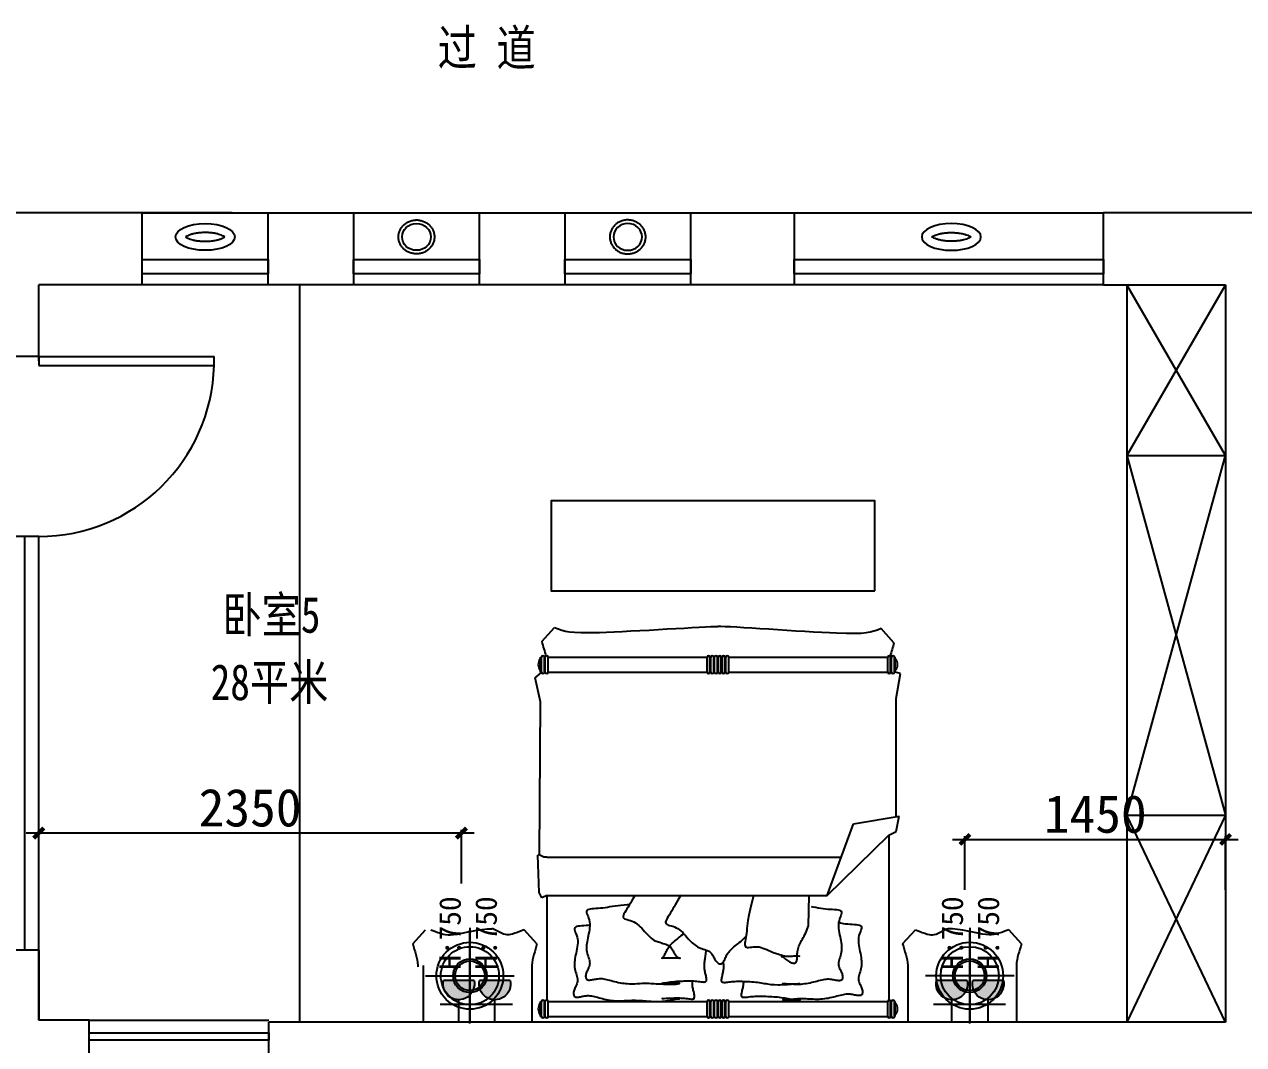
# Model space of a CAD drawing. Header units: millimetres. Extents: x 561810 to 956823, y -438984 to -391712.
# Drawn here: x 878064 to 884844, y -409128 to -403455 of the extents above; entities that cross this region are included whole.
import ezdxf

# ---------------------------------------------------------------- set-up
doc = ezdxf.new("R2010")
doc.units = ezdxf.units.MM
doc.header["$LTSCALE"] = 10
doc.header["$MEASUREMENT"] = 0
doc.linetypes.add('DASHED2', pattern=[9.525, 6.35, -3.175])
doc.linetypes.add('HIDDEN2', pattern=[4.7625, 3.175, -1.5875])
doc.layers.get('0').update_dxf_attribs({"linetype": 'CONTINUOUS'})
doc.layers.get('DEFPOINTS').update_dxf_attribs({"color": 1, "linetype": 'CONTINUOUS'})
for name, color, linetype in [('6-P插座', 4, 'CONTINUOUS'), ('6-P插座图例', 4, 'CONTINUOUS'), ('WALL', 7, 'CONTINUOUS'), ('WINDOW', 4, 'CONTINUOUS'), ('吊顶字', 250, 'CONTINUOUS'), ('填充', 8, 'CONTINUOUS'), ('墙', 7, 'CONTINUOUS')]:
    doc.layers.add(name, color=color, linetype=linetype)
doc.styles.add('12', font='', dxfattribs={"width": 0.8})
doc.styles.add('宋体', font='')
doc.styles.add('施洛华标注样式', font='')
doc.styles.get('12').set_extended_font_data('SimSun')
doc.styles.get('宋体').set_extended_font_data('SimSun')
doc.styles.get('施洛华标注样式').set_extended_font_data('SimSun')
doc.dimstyles.new('外标尺寸', dxfattribs={"dimscale": 70, "dimtxt": 3, "dimasz": 0.8, "dimexe": 0.25, "dimexo": 1, "dimgap": 0.5, "dimtad": 1, "dimdec": 0, "dimtxsty": '施洛华标注样式', "dimblk": 'ARCHTICK', "dimcen": 1.5, "dimdle": 1, "dimclrd": 250, "dimclre": 250, "dimclrt": 62, "dimadec": 0, "dimazin": 0, "dimtfac": 1, "dimtdec": 0, "dimtix": 1, "dimtmove": 1, "dimatfit": 3, "dimldrblk": 'ARCHTICK', "dimfxl": 0, "dimarcsym": 0})

# ---------------------------------------------------------------- blocks, each defined once
blk = doc.blocks.new('4')
at = {"layer": '6-P插座图例'}
h = blk.add_hatch(color=4, dxfattribs=at)
edge = h.paths.add_edge_path()
edge.add_ellipse((223569, -308613.5), major_axis=(0, 79.4), ratio=1, start_angle=-12.74473, end_angle=192.74464)
edge.add_line((223586.5, -308691), (223586.5, -308536.1))
at = {"layer": '6-P插座图例', "color": 4}
for p, q in [((223466.2, -308524.5), (223466.2, -308706.9)), ((223586.5, -308536.1), (223586.5, -308691)), ((223376.4, -308613.5), (223489.5, -308613.5))]:
    blk.add_line(p, q, dxfattribs=at)
blk.add_ellipse((223569, -308613.5), major_axis=(0, 79.4), ratio=1, start_param=-0.222437, end_param=3.364029, dxfattribs=at)
blk = doc.blocks.new('_ARCHTICK')
at = {"color": 0, "linetype": 'ByBlock', "const_width": 0.4}
blk.add_lwpolyline([(-0.5, -0.5), (0.5, 0.5)], dxfattribs=at)
blk = doc.blocks.new('*D70')
at = {"color": 250, "lineweight": -2}
for p, q in [((880564.7, -407951.6), (878074.3, -407951.6)), ((878144.3, -408231.6), (878144.3, -407934.1)), ((880494.7, -408231.6), (880494.7, -407934.1))]:
    blk.add_line(p, q, dxfattribs=at)
at = {"layer": 'DEFPOINTS', "color": 0}
for p in [(878144.3, -407951.6), (878144.3, -408797.7), (880494.7, -408903.9)]:
    blk.add_point(p, dxfattribs=at)
at = {"color": 250, "lineweight": -2, "xscale": 56, "yscale": 56, "zscale": 56, "rotation": 180}
blk.add_blockref('_ARCHTICK', (878144.3, -407951.6), dxfattribs=at)
at = {"color": 250, "lineweight": -2, "xscale": 56, "yscale": 56, "zscale": 56}
blk.add_blockref('_ARCHTICK', (880494.7, -407951.6), dxfattribs=at)
at = {"color": 62, "insert": (879319.5, -407811.6), "char_height": 210, "attachment_point": 5, "style": '施洛华标注样式'}
blk.add_mtext('2350', dxfattribs=at)
blk = doc.blocks.new('*D71')
at = {"color": 250, "lineweight": -2}
for p, q in [((883224.7, -407986.9), (884814.3, -407986.9)), ((883294.7, -408266.9), (883294.7, -407969.4)), ((884744.3, -408266.9), (884744.3, -407969.4))]:
    blk.add_line(p, q, dxfattribs=at)
at = {"layer": 'DEFPOINTS', "color": 0}
for p in [(884744.3, -407986.9), (884744.3, -408774.6), (883294.7, -408904)]:
    blk.add_point(p, dxfattribs=at)
at = {"color": 250, "lineweight": -2, "xscale": 56, "yscale": 56, "zscale": 56, "rotation": 180}
blk.add_blockref('_ARCHTICK', (883294.7, -407986.9), dxfattribs=at)
at = {"color": 250, "lineweight": -2, "xscale": 56, "yscale": 56, "zscale": 56}
blk.add_blockref('_ARCHTICK', (884744.3, -407986.9), dxfattribs=at)
at = {"color": 62, "insert": (884019.5, -407846.9), "char_height": 210, "attachment_point": 5, "style": '施洛华标注样式'}
blk.add_mtext('1450', dxfattribs=at)

msp = doc.modelspace()

# ---------------------------------------------------------------- linework, layer by layer
at = {"color": 250}
for p, q in [((878719.7, -404502.8), (879419.7, -404502.8)), ((879894.6, -404502.8), (880594.6, -404502.8)), ((881069.6, -404502.8), (881769.6, -404502.8)), ((882344.5, -404502.8), (884064.4, -404502.8)), ((884064.4, -404902.8), (878719.7, -404902.8)), ((878144.3, -405302.8), (878144.3, -405352.8)), ((878144.3, -405302.8), (879119.3, -405302.8)), ((879119.3, -405352.8), (879119.3, -405302.8)), ((878144.3, -405352.8), (879119.3, -405352.8)), ((878424.3, -408992.6), (879424.3, -408992.6))]:
    msp.add_line(p, q, dxfattribs=at)
for points in [[(884744.3, -404902.8), (884194.3, -405852.8), (884744.3, -407852.8), (884194.3, -409002.8)], [(884744.3, -409002.8), (884194.3, -407852.8), (884744.3, -405852.8), (884194.3, -404902.8)]]:
    msp.add_lwpolyline(points, dxfattribs=at)
msp.add_arc((878144.3, -405327.8), 975, 270, 358.53072, dxfattribs=at)
msp.add_ellipse((880244.6, -404637.1), major_axis=(79.9, 0), ratio=0.930527, dxfattribs=at)
at = {"color": 250, "extrusion": (0, 0, -1)}
msp.add_ellipse((881419.6, -404637.1), major_axis=(-79.9, 0), ratio=0.930527, dxfattribs=at)
at = {"color": 250}
for points, knots in [([(879178.6, -404637.1), (879177, -404636), (879175.2, -404634.9), (879171.2, -404632.7), (879168.9, -404631.6), (879162.6, -404628.7), (879158.3, -404626.9), (879148.8, -404623.7), (879143.6, -404622.1), (879132.6, -404619.3), (879126.8, -404618.1), (879114.6, -404616), (879108.3, -404615.1), (879095.3, -404613.7), (879088.7, -404613.3), (879072.9, -404612.6), (879063.7, -404612.7), (879045.6, -404613.6), (879036.6, -404614.4), (879019.5, -404616.8), (879011.2, -404618.3), (878997.5, -404621.7), (878991.7, -404623.3), (878981.2, -404626.9), (878976.5, -404628.8), (878969.1, -404632.2), (878966.3, -404633.8), (878962.8, -404635.8), (878961.8, -404636.5), (878960.9, -404637.1)], [0.593646, 0.593646, 0.593646, 0.593646, 0.685037, 0.685037, 0.776428, 0.776428, 0.917957, 0.917957, 1.059486, 1.059486, 1.201015, 1.201015, 1.342545, 1.342545, 1.484074, 1.484074, 1.676985, 1.676985, 1.869897, 1.869897, 2.062808, 2.062808, 2.217922, 2.217922, 2.373035, 2.373035, 2.494419, 2.494419, 2.547947, 2.547947, 2.547947, 2.547947]), ([(883110.2, -404637.1), (883111.8, -404636), (883113.6, -404634.9), (883117.6, -404632.7), (883119.9, -404631.6), (883126.2, -404628.7), (883130.5, -404626.9), (883140, -404623.7), (883145.2, -404622.1), (883156.2, -404619.3), (883162, -404618.1), (883174.2, -404616), (883180.5, -404615.1), (883193.5, -404613.7), (883200.1, -404613.3), (883215.9, -404612.6), (883225.1, -404612.7), (883243.2, -404613.6), (883252.2, -404614.4), (883269.3, -404616.8), (883277.6, -404618.3), (883291.3, -404621.7), (883297.1, -404623.3), (883307.6, -404626.9), (883312.3, -404628.8), (883319.7, -404632.2), (883322.5, -404633.8), (883326, -404635.8), (883327, -404636.5), (883327.9, -404637.1)], [0.593646, 0.593646, 0.593646, 0.593646, 0.685037, 0.685037, 0.776428, 0.776428, 0.917957, 0.917957, 1.059486, 1.059486, 1.201015, 1.201015, 1.342545, 1.342545, 1.484074, 1.484074, 1.676985, 1.676985, 1.869897, 1.869897, 2.062808, 2.062808, 2.217922, 2.217922, 2.373035, 2.373035, 2.494419, 2.494419, 2.547947, 2.547947, 2.547947, 2.547947]), ([(878960.9, -404637.1), (878962.4, -404638.1), (878964.2, -404639.2), (878968.3, -404641.4), (878970.5, -404642.6), (878976.8, -404645.5), (878981.1, -404647.2), (878990.7, -404650.5), (878995.8, -404652), (879006.8, -404654.8), (879012.7, -404656.1), (879024.8, -404658.2), (879031.2, -404659.1), (879044.1, -404660.4), (879050.7, -404660.9), (879066.5, -404661.5), (879075.7, -404661.5), (879093.9, -404660.6), (879102.8, -404659.8), (879120, -404657.4), (879128.2, -404655.8), (879142, -404652.5), (879147.7, -404650.8), (879158.2, -404647.3), (879163, -404645.3), (879170.3, -404641.9), (879173.2, -404640.4), (879176.7, -404638.3), (879177.7, -404637.7), (879178.6, -404637.1)], [3.735238, 3.735238, 3.735238, 3.735238, 3.826629, 3.826629, 3.918021, 3.918021, 4.05955, 4.05955, 4.201079, 4.201079, 4.342608, 4.342608, 4.484137, 4.484137, 4.625666, 4.625666, 4.818578, 4.818578, 5.011489, 5.011489, 5.204401, 5.204401, 5.359514, 5.359514, 5.514628, 5.514628, 5.636012, 5.636012, 5.68954, 5.68954, 5.68954, 5.68954]), ([(883327.9, -404637.1), (883326.4, -404638.1), (883324.6, -404639.2), (883320.5, -404641.4), (883318.3, -404642.6), (883312, -404645.5), (883307.7, -404647.2), (883298.1, -404650.5), (883293, -404652), (883282, -404654.8), (883276.1, -404656.1), (883264, -404658.2), (883257.6, -404659.1), (883244.7, -404660.4), (883238.1, -404660.9), (883222.3, -404661.5), (883213.1, -404661.5), (883194.9, -404660.6), (883186, -404659.8), (883168.8, -404657.4), (883160.6, -404655.8), (883146.8, -404652.5), (883141.1, -404650.8), (883130.6, -404647.3), (883125.8, -404645.3), (883118.5, -404641.9), (883115.6, -404640.4), (883112.1, -404638.3), (883111.1, -404637.7), (883110.2, -404637.1)], [3.735238, 3.735238, 3.735238, 3.735238, 3.826629, 3.826629, 3.918021, 3.918021, 4.05955, 4.05955, 4.201079, 4.201079, 4.342608, 4.342608, 4.484137, 4.484137, 4.625666, 4.625666, 4.818578, 4.818578, 5.011489, 5.011489, 5.204401, 5.204401, 5.359514, 5.359514, 5.514628, 5.514628, 5.636012, 5.636012, 5.68954, 5.68954, 5.68954, 5.68954])]:
    msp.add_open_spline(points, degree=3, knots=knots, dxfattribs=at)
at = {"layer": 'WALL'}
for p, q in [((879219.7, -404502.8), (877944.3, -404502.8)), ((878719.7, -404902.8), (878719.7, -404502.8)), ((886159.3, -404502.8), (884064.4, -404502.8)), ((884064.4, -404902.8), (884064.4, -404502.8)), ((878144.3, -405325.8), (878144.3, -404902.8)), ((878719.7, -404902.8), (878144.3, -404902.8)), ((884064.4, -404902.8), (884744.3, -404902.8)), ((884744.3, -404902.8), (884744.3, -409002.8)), ((878144.3, -405302.8), (877944.3, -405302.8)), ((878144.3, -406302.8), (877944.3, -406302.8)), ((878144.3, -408992.6), (878144.3, -406302.8)), ((878144.3, -408602.8), (877944.3, -408602.8)), ((878144.3, -408602.8), (878144.3, -408992.6)), ((878424.3, -408992.6), (878144.3, -408992.6)), ((878424.3, -409202.8), (878424.3, -408992.6)), ((884744.3, -409002.8), (879424.3, -409002.8)), ((879424.3, -409202.8), (879424.3, -409002.8)), ((879424.3, -409202.8), (879424.3, -409002.8))]:
    msp.add_line(p, q, dxfattribs=at)
for points in [[(879419.7, -404502.8), (879894.6, -404502.8), (879894.6, -404902.8), (879419.7, -404902.8)], [(880594.6, -404502.8), (881069.6, -404502.8), (881069.6, -404902.8), (880594.6, -404902.8)], [(881769.6, -404502.8), (882344.5, -404502.8), (882344.5, -404902.8), (881769.6, -404902.8)]]:
    msp.add_lwpolyline(points, close=True, dxfattribs=at)
at = {"layer": 'WINDOW'}
msp.add_line((878064.3, -406302.8), (878064.3, -408602.8), dxfattribs=at)
for points in [[(878719.7, -404762.8), (879419.7, -404762.8), (879419.7, -404842.8), (878719.7, -404842.8)], [(879894.6, -404762.8), (880594.6, -404762.8), (880594.6, -404842.8), (879894.6, -404842.8)], [(881069.6, -404762.8), (881769.6, -404762.8), (881769.6, -404842.8), (881069.6, -404842.8)], [(882344.5, -404762.8), (884064.4, -404762.8), (884064.4, -404842.8), (882344.5, -404842.8)]]:
    msp.add_lwpolyline(points, close=True, dxfattribs=at)
msp.add_lwpolyline([(878424.3, -409062.8), (879424.3, -409062.8), (879424.3, -409102.8), (878424.3, -409102.8), (878424.3, -409062.8)], dxfattribs=at)
at = {"layer": '填充', "color": 250, "ltscale": 0.01}
for p, q in [((879594.3, -404902.8), (879594.3, -409002.8)), ((884194.3, -404902.8), (884194.3, -409002.8)), ((884194.3, -405852.8), (884744.3, -405852.8)), ((880941.4, -406887.4), (881012.4, -406809)), ((882899.8, -406893.6), (882828.8, -406815.1)), ((880932.1, -406983.8), (880934.8, -406983.8)), ((880934.8, -407056.9), (880934.8, -406973.3)), ((880934.8, -406973.3), (880940.1, -406973.3)), ((880940.1, -407056.9), (880940.1, -406973.3)), ((880955.7, -407056.9), (880955.7, -406973.3)), ((880955.7, -406973.3), (880961, -406973.3)), ((880956.7, -406969.7), (880961.9, -406969.7)), ((880961, -407056.9), (880961, -406973.3)), ((880976.6, -407056.9), (880976.6, -406973.3)), ((880976.6, -406973.3), (881861.1, -406973.3)), ((881861.1, -407056.9), (881861.1, -406973.3)), ((881876.7, -406973.3), (881881.9, -406973.3)), ((881876.7, -406973.3), (881881.9, -406973.3)), ((881876.7, -407056.9), (881876.7, -406973.3)), ((881881.9, -407056.9), (881881.9, -406973.3)), ((881897.6, -406973.3), (881902.8, -406973.3)), ((881897.6, -406973.3), (881902.8, -406973.3)), ((881897.6, -407056.9), (881897.6, -406973.3)), ((881902.8, -407056.9), (881902.8, -406973.3)), ((881918.5, -406973.3), (881923.7, -406973.3)), ((881918.5, -407056.9), (881918.5, -406973.3)), ((881923.7, -407056.9), (881923.7, -406973.3)), ((881939.4, -406973.3), (881944.6, -406973.3)), ((881939.4, -406973.3), (881944.6, -406973.3)), ((881939.4, -407056.9), (881939.4, -406973.3)), ((881944.6, -407056.9), (881944.6, -406973.3)), ((881960.3, -406973.3), (881965.5, -406973.3)), ((881960.3, -406973.3), (881965.5, -406973.3)), ((881960.3, -407056.9), (881960.3, -406973.3)), ((881965.5, -407056.9), (881965.5, -406973.3)), ((881981.2, -407056.9), (881981.2, -406973.3)), ((881981.2, -406973.3), (882865.6, -406973.3)), ((882865.6, -407056.9), (882865.6, -406973.3)), ((882881.3, -406973.3), (882886.5, -406973.3)), ((882886.5, -406973.3), (882881.3, -406973.3)), ((882881.3, -407056.9), (882881.3, -406973.3)), ((882886.5, -407056.9), (882886.5, -406973.3)), ((882902.2, -406973.3), (882907.4, -406973.3)), ((882902.2, -407056.9), (882902.2, -406973.3)), ((882907.4, -406973.3), (882902.2, -406973.3)), ((882907.4, -407056.9), (882907.4, -406973.3)), ((882910.1, -406983.8), (882907.4, -406983.8)), ((880904.5, -407088.9), (880940.4, -407059)), ((880932.1, -407046.4), (880934.8, -407046.4)), ((880934.8, -407056.9), (880940.1, -407056.9)), ((880955.7, -407056.9), (880961, -407056.9)), ((880955.7, -407056.9), (880961, -407056.9)), ((880976.6, -407056.9), (881861.1, -407056.9)), ((881876.7, -407056.9), (881881.9, -407056.9)), ((881876.7, -407056.9), (881881.9, -407056.9)), ((881897.6, -407056.9), (881902.8, -407056.9)), ((881897.6, -407056.9), (881902.8, -407056.9)), ((881918.5, -407056.9), (881923.7, -407056.9)), ((881918.5, -407056.9), (881923.7, -407056.9)), ((881939.4, -407056.9), (881944.6, -407056.9)), ((881939.4, -407056.9), (881944.6, -407056.9)), ((881960.3, -407056.9), (881965.5, -407056.9)), ((881960.3, -407056.9), (881965.5, -407056.9)), ((881981.2, -407056.9), (882865.6, -407056.9)), ((882881.3, -407056.9), (882886.5, -407056.9)), ((882886.5, -407056.9), (882881.3, -407056.9)), ((882886.5, -407056.9), (882881.3, -407056.9)), ((882902.2, -407056.9), (882907.4, -407056.9)), ((882907.4, -407056.9), (882902.2, -407056.9)), ((882910.1, -407046.4), (882907.4, -407046.4)), ((882936.3, -407063.6), (882907.4, -407056.9)), ((882911.9, -407204.1), (882936.3, -407063.6)), ((880934.8, -407221.5), (880904.5, -407088.9)), ((882911.9, -407861.1), (882911.9, -407204.1)), ((880928.5, -408072.4), (880934.8, -407221.5)), ((882674.9, -407899.7), (882928.9, -407858.3)), ((882911.9, -407943.3), (882928.9, -407858.3)), ((884194.3, -407852.8), (884744.3, -407852.8)), ((882529.1, -408298.7), (882674.9, -407899.7)), ((882871.6, -407962.4), (882911.9, -407943.3)), ((882529.1, -408298.7), (882871.6, -407962.4)), ((882871.6, -407962.4), (882871.6, -408880)), ((880928.5, -408072.4), (880919.8, -408075.1)), ((880927.2, -408281.7), (880919.8, -408075.1)), ((880934.5, -408077.2), (880927.8, -408072.7)), ((880953.1, -408086.5), (880934.5, -408077.2)), ((880969.6, -408085.8), (880953.1, -408086.5)), ((880969.6, -408085.8), (882606.9, -408085.8)), ((880942.4, -408312), (880927.2, -408281.7)), ((880969.6, -408298.7), (880942.4, -408312)), ((880969.6, -408298.7), (880969.6, -408879.8)), ((880969.6, -408298.7), (882529.1, -408298.7)), ((880224.2, -408567.8), (880295.2, -408489.4)), ((880541.8, -408478.8), (880541.8, -408999)), ((880541.8, -409010.9), (880541.8, -408490.8)), ((880914.9, -408567.8), (880843.9, -408489.4)), ((882948.2, -408567.8), (883019.2, -408489.4)), ((883321.3, -408478.8), (883321.3, -408999)), ((883321.3, -409010.9), (883321.3, -408490.8)), ((883608.9, -408567.8), (883537.9, -408489.4)), ((880282.4, -408687.1), (880282.4, -409002.8)), ((880886.7, -408687.1), (880886.7, -409002.8)), ((882976.4, -408687.1), (882976.4, -409002.8)), ((883580.7, -408687.1), (883580.7, -409002.8)), ((880294.9, -408744.9), (880788.7, -408744.9)), ((883568.2, -408744.9), (883074.4, -408744.9)), ((880932.1, -408898), (880934.8, -408898)), ((880934.8, -408971.1), (880934.8, -408887.6)), ((880934.8, -408887.6), (880940.1, -408887.6)), ((880940.1, -408971.1), (880940.1, -408887.6)), ((880955.7, -408971.1), (880955.7, -408887.6)), ((880955.7, -408887.6), (880961, -408887.6)), ((880961, -408971.1), (880961, -408887.6)), ((880976.6, -408971.1), (880976.6, -408887.6)), ((880976.6, -408887.6), (881861.1, -408887.6)), ((881861.1, -408971.1), (881861.1, -408887.6)), ((881876.7, -408971.1), (881876.7, -408887.6)), ((881876.7, -408887.6), (881881.9, -408887.6)), ((881876.7, -408887.6), (881881.9, -408887.6)), ((881881.9, -408971.1), (881881.9, -408887.6)), ((881897.6, -408971.1), (881897.6, -408887.6)), ((881897.6, -408887.6), (881902.8, -408887.6)), ((881897.6, -408887.6), (881902.8, -408887.6)), ((881902.8, -408971.1), (881902.8, -408887.6)), ((881918.5, -408971.1), (881918.5, -408887.6)), ((881918.5, -408887.6), (881923.7, -408887.6)), ((881923.7, -408971.1), (881923.7, -408887.6)), ((881939.4, -408971.1), (881939.4, -408887.6)), ((881939.4, -408887.6), (881944.6, -408887.6)), ((881939.4, -408887.6), (881944.6, -408887.6)), ((881944.6, -408971.1), (881944.6, -408887.6)), ((881960.3, -408971.1), (881960.3, -408887.6)), ((881960.3, -408887.6), (881965.5, -408887.6)), ((881960.3, -408887.6), (881965.5, -408887.6)), ((881965.5, -408971.1), (881965.5, -408887.6)), ((881981.2, -408971.1), (881981.2, -408887.6)), ((881981.2, -408887.6), (882865.6, -408887.6)), ((882865.6, -408971.1), (882865.6, -408887.6)), ((882881.3, -408971.1), (882881.3, -408887.6)), ((882881.3, -408887.6), (882886.5, -408887.6)), ((882886.5, -408887.6), (882881.3, -408887.6)), ((882886.5, -408971.1), (882886.5, -408887.6)), ((882902.2, -408971.1), (882902.2, -408887.6)), ((882902.2, -408887.6), (882907.4, -408887.6)), ((882907.4, -408887.6), (882902.2, -408887.6)), ((882907.4, -408971.1), (882907.4, -408887.6)), ((882910.1, -408898), (882907.4, -408898)), ((880932.1, -408960.7), (880934.8, -408960.7)), ((882910.1, -408960.7), (882907.4, -408960.7)), ((880934.8, -408971.1), (880940.1, -408971.1)), ((880955.7, -408971.1), (880961, -408971.1)), ((880955.7, -408971.1), (880961, -408971.1)), ((880976.6, -408971.1), (881861.1, -408971.1)), ((881876.7, -408971.1), (881881.9, -408971.1)), ((881876.7, -408971.1), (881881.9, -408971.1)), ((881897.6, -408971.1), (881902.8, -408971.1)), ((881897.6, -408971.1), (881902.8, -408971.1)), ((881918.5, -408971.1), (881923.7, -408971.1)), ((881918.5, -408971.1), (881923.7, -408971.1)), ((881939.4, -408971.1), (881944.6, -408971.1)), ((881939.4, -408971.1), (881944.6, -408971.1)), ((881960.3, -408971.1), (881965.5, -408971.1)), ((881960.3, -408971.1), (881965.5, -408971.1)), ((881981.2, -408971.1), (882865.6, -408971.1)), ((882881.3, -408971.1), (882886.5, -408971.1)), ((882886.5, -408971.1), (882881.3, -408971.1)), ((882886.5, -408971.1), (882881.3, -408971.1)), ((882902.2, -408971.1), (882907.4, -408971.1)), ((882907.4, -408971.1), (882902.2, -408971.1))]:
    msp.add_line(p, q, dxfattribs=at)
msp.add_lwpolyline([(882794.3, -406605.2), (882794.3, -406105.2), (880994.3, -406105.2), (880994.3, -406605.2), (882794.3, -406605.2)], dxfattribs=at)
msp.add_circle((883321.3, -408744.9), 185.9, dxfattribs=at)
for centre, radius, start, end in [((880973.9, -407015.1), 52.2, 143.1301, 216.8699), ((880947.9, -406973.3), 7.83, 0, 180), ((880968.8, -406973.3), 7.83, 0, 180), ((881868.9, -406973.3), 7.83, 0, 180), ((881889.8, -406973.3), 7.83, 0, 180), ((881910.7, -406973.3), 7.83, 0, 180), ((881931.6, -406973.3), 7.83, 0, 180), ((881952.4, -406973.3), 7.83, 0, 180), ((881973.3, -406973.3), 7.83, 0, 180), ((882873.4, -406973.3), 7.83, 0, 180), ((882894.3, -406973.3), 7.83, 0, 180), ((882868.3, -407015.1), 52.2, 323.1301, 36.8699), ((880947.9, -407056.9), 7.83, 180, 0), ((880968.8, -407056.9), 7.83, 180, 0), ((881868.9, -407056.9), 7.83, 180, 0), ((881889.8, -407056.9), 7.83, 180, 0), ((881910.7, -407056.9), 7.83, 180, 0), ((881931.6, -407056.9), 7.83, 180, 0), ((881952.4, -407056.9), 7.83, 180, 0), ((881973.3, -407056.9), 7.83, 180, 0), ((882873.4, -407056.9), 7.83, 180, 0), ((882894.3, -407056.9), 7.83, 180, 0), ((880973.9, -408929.4), 52.2, 143.1301, 216.8699), ((880947.9, -408887.6), 7.83, 0, 180), ((880968.8, -408887.6), 7.83, 0, 180), ((881868.9, -408887.6), 7.83, 0, 180), ((881889.8, -408887.6), 7.83, 0, 180), ((881910.7, -408887.6), 7.83, 0, 180), ((881931.6, -408887.6), 7.83, 0, 180), ((881952.4, -408887.6), 7.83, 0, 180), ((881973.3, -408887.6), 7.83, 0, 180), ((882873.4, -408887.6), 7.83, 0, 180), ((882894.3, -408887.6), 7.83, 0, 180), ((882868.3, -408929.4), 52.2, 323.1301, 36.8699), ((880947.9, -408971.1), 7.83, 180, 0), ((880968.8, -408971.1), 7.83, 180, 0), ((881868.9, -408971.1), 7.83, 180, 0), ((881889.8, -408971.1), 7.83, 180, 0), ((881910.7, -408971.1), 7.83, 180, 0), ((881931.6, -408971.1), 7.83, 180, 0), ((881952.4, -408971.1), 7.83, 180, 0), ((881973.3, -408971.1), 7.83, 180, 0), ((882873.4, -408971.1), 7.83, 180, 0), ((882894.3, -408971.1), 7.83, 180, 0)]:
    msp.add_arc(centre, radius, start, end, dxfattribs=at)
at = {"layer": '填充', "color": 142, "ltscale": 0.01}
msp.add_ellipse((879069.7, -404637.1), major_axis=(164.8, 0), ratio=0.450879, dxfattribs=at)
at = {"layer": '填充', "color": 142, "ltscale": 0.01, "extrusion": (0, 0, -1)}
msp.add_ellipse((883219.1, -404637.1), major_axis=(-164.8, 0), ratio=0.450879, dxfattribs=at)
at = {"layer": '填充', "color": 250, "ltscale": 0.01}
msp.add_ellipse((880541.8, -408744.9), major_axis=(131.4, -131.4), ratio=1, start_param=1.57079632679484, end_param=7.853981633974424, dxfattribs=at)
at = {"layer": '填充', "color": 142, "ltscale": 0.01}
for points in [[(880344.5, -404637.1), (880344.5, -404633.2), (880344.3, -404629.2), (880342.9, -404619.1), (880341.4, -404613), (880337.2, -404601.1), (880334.5, -404595.4), (880327.9, -404584.6), (880324, -404579.5), (880315.4, -404570.2), (880310.6, -404566), (880300.3, -404558.5), (880294.7, -404555.2), (880283.1, -404549.8), (880277, -404547.6), (880264.5, -404544.4), (880258.1, -404543.4), (880245.2, -404542.6), (880238.7, -404542.7), (880225.9, -404544.2), (880219.6, -404545.6), (880207.3, -404549.4), (880201.3, -404551.9), (880190, -404557.9), (880184.6, -404561.4), (880174.7, -404569.4), (880170.2, -404573.9), (880162.1, -404583.7), (880158.5, -404588.9), (880152.5, -404600.1), (880150.1, -404605.9), (880146.6, -404618), (880145.5, -404624.2), (880144.6, -404636.8), (880144.8, -404643.1), (880146.5, -404655.5), (880148, -404661.7), (880152.3, -404673.5), (880155.1, -404679.2), (880161.7, -404690), (880165.6, -404695), (880174.3, -404704.3), (880179.1, -404708.5), (880189.5, -404716), (880195, -404719.2), (880206.7, -404724.5), (880212.8, -404726.7), (880225.3, -404729.8), (880231.7, -404730.8), (880244.6, -404731.6), (880251.1, -404731.4), (880263.9, -404729.8), (880270.2, -404728.5), (880282.5, -404724.6), (880288.4, -404722.1), (880299.7, -404716), (880305.1, -404712.4), (880315, -404704.4), (880319.5, -404699.9), (880327.5, -404690.1), (880331.1, -404684.8), (880337, -404673.6), (880339.3, -404667.7), (880342.8, -404655.6), (880343.9, -404649.4), (880344.4, -404641.1), (880344.5, -404639.1), (880344.5, -404637.1)], [(881319.7, -404637.1), (881319.7, -404633.2), (881320, -404629.2), (881321.3, -404619.1), (881322.8, -404613), (881327, -404601.1), (881329.7, -404595.4), (881336.3, -404584.6), (881340.2, -404579.5), (881348.8, -404570.2), (881353.6, -404566), (881364, -404558.5), (881369.5, -404555.2), (881381.1, -404549.8), (881387.2, -404547.6), (881399.7, -404544.4), (881406.1, -404543.4), (881419, -404542.6), (881425.5, -404542.7), (881438.3, -404544.2), (881444.6, -404545.6), (881456.9, -404549.4), (881462.9, -404551.9), (881474.2, -404557.9), (881479.6, -404561.4), (881489.5, -404569.4), (881494, -404573.9), (881502.2, -404583.7), (881505.7, -404588.9), (881511.7, -404600.1), (881514.1, -404605.9), (881517.6, -404618), (881518.7, -404624.2), (881519.7, -404636.8), (881519.5, -404643.1), (881517.7, -404655.5), (881516.2, -404661.7), (881511.9, -404673.5), (881509.2, -404679.2), (881502.5, -404690), (881498.6, -404695), (881489.9, -404704.3), (881485.1, -404708.5), (881474.7, -404716), (881469.2, -404719.2), (881457.5, -404724.5), (881451.4, -404726.7), (881438.9, -404729.8), (881432.5, -404730.8), (881419.6, -404731.6), (881413.1, -404731.4), (881400.3, -404729.8), (881394, -404728.5), (881381.7, -404724.6), (881375.8, -404722.1), (881364.5, -404716), (881359.1, -404712.4), (881349.3, -404704.4), (881344.7, -404699.9), (881336.7, -404690.1), (881333.1, -404684.8), (881327.2, -404673.6), (881324.9, -404667.7), (881321.4, -404655.6), (881320.3, -404649.4), (881319.8, -404641.1), (881319.7, -404639.1), (881319.7, -404637.1)]]:
    msp.add_open_spline(points, degree=3, knots=[0, 0, 0, 0, 0.122771, 0.122771, 0.31945, 0.31945, 0.51613, 0.51613, 0.712809, 0.712809, 0.909489, 0.909489, 1.106168, 1.106168, 1.302848, 1.302848, 1.499527, 1.499527, 1.696207, 1.696207, 1.892886, 1.892886, 2.089566, 2.089566, 2.286245, 2.286245, 2.482924, 2.482924, 2.679604, 2.679604, 2.876283, 2.876283, 3.072963, 3.072963, 3.269642, 3.269642, 3.466322, 3.466322, 3.663001, 3.663001, 3.859681, 3.859681, 4.05636, 4.05636, 4.25304, 4.25304, 4.449719, 4.449719, 4.646398, 4.646398, 4.843078, 4.843078, 5.039757, 5.039757, 5.236437, 5.236437, 5.433116, 5.433116, 5.629796, 5.629796, 5.826475, 5.826475, 6.023155, 6.023155, 6.219834, 6.219834, 6.283185, 6.283185, 6.283185, 6.283185], dxfattribs=at)
at = {"layer": '填充', "color": 250, "ltscale": 0.01}
for points, knots in [([(881012.4, -406809), (881072.7, -406830.8), (881112.8, -406853.3), (881851.5, -406802.6), (881921.1, -406802.9), (881921.1, -406802.9)], [0, 0, 0, 0, 178.169252, 382.130033, 382.13034, 382.13034, 382.13034, 382.13034]), ([(882828.8, -406815.1), (882768.6, -406836.9), (882728.5, -406859.5), (881990.8, -406802.6), (881921.1, -406802.9), (881921.1, -406802.9)], [0, 0, 0, 0, 178.169252, 382.130033, 382.13034, 382.13034, 382.13034, 382.13034]), ([(882828.8, -406815.1), (882768.6, -406836.9), (882728.5, -406859.5), (881990.8, -406802.6), (881921.1, -406802.9), (881921.1, -406802.9)], [0, 0, 0, 0, 178.169252, 382.130033, 382.13034, 382.13034, 382.13034, 382.13034]), ([(882828.8, -406815.1), (882768.6, -406836.9), (882728.5, -406859.5), (881990.8, -406802.6), (881921.1, -406802.9), (881921.1, -406802.9)], [0, 0, 0, 0, 178.169252, 382.130033, 382.13034, 382.13034, 382.13034, 382.13034]), ([(880325.2, -408489.4), (880385.5, -408511.2), (880425.6, -408533.7), (880594.9, -408483), (880664.5, -408483.3), (880664.5, -408483.3)], [0, 0, 0, 0, 178.169252, 382.130033, 382.13034, 382.13034, 382.13034, 382.13034]), ([(880843.9, -408489.4), (880783.6, -408511.2), (880743.5, -408533.7), (880674.2, -408483), (880664.5, -408483.3), (880664.5, -408483.3)], [0, 0, 0, 0, 178.169252, 382.130033, 382.13034, 382.13034, 382.13034, 382.13034]), ([(883019.2, -408489.4), (883079.5, -408511.2), (883119.6, -408533.7), (883188.9, -408483), (883198.6, -408483.3), (883198.6, -408483.3)], [0, 0, 0, 0, 178.169252, 382.130033, 382.13034, 382.13034, 382.13034, 382.13034]), ([(883537.9, -408489.4), (883477.7, -408511.2), (883437.6, -408533.7), (883268.2, -408483), (883198.6, -408483.3), (883198.6, -408483.3)], [0, 0, 0, 0, 178.169252, 382.130033, 382.13034, 382.13034, 382.13034, 382.13034]), ([(880224.2, -408567.8), (880234, -408607.3), (880252.5, -408649.6), (880252.5, -408692.7), (880252.4, -408695.5)], [0, 0, 0, 0, 119.139047, 127.45857, 127.45857, 127.45857, 127.45857]), ([(880914.9, -408567.8), (880905.1, -408607.3), (880886.6, -408649.6), (880886.6, -408692.7), (880886.7, -408695.5)], [0, 0, 0, 0, 119.139047, 127.45857, 127.45857, 127.45857, 127.45857]), ([(882948.2, -408567.8), (882958, -408607.3), (882976.5, -408649.6), (882976.5, -408692.7), (882976.4, -408695.5)], [0, 0, 0, 0, 119.139047, 127.45857, 127.45857, 127.45857, 127.45857]), ([(883608.9, -408567.8), (883599.1, -408607.3), (883580.6, -408649.6), (883580.6, -408692.7), (883580.7, -408695.5)], [0, 0, 0, 0, 119.139047, 127.45857, 127.45857, 127.45857, 127.45857])]:
    msp.add_open_spline(points, degree=3, knots=knots, dxfattribs=at)
for points in [[(880941.4, -406887.4), (880948, -406913.9), (880957.9, -406940.4), (880964.1, -406967)], [(882899.8, -406893.6), (882893.7, -406918.1), (882884.7, -406942.7), (882878.5, -406967.4)]]:
    msp.add_open_spline(points, degree=3, dxfattribs=at)
at = {"layer": '墙', "color": 250}
for points in [[(881429.4, -408350.2), (881416.8, -408351), (881398.9, -408352.4), (881381.8, -408354), (881365.5, -408355.9), (881349.9, -408358), (881335, -408360.3), (881320.7, -408362.5), (881306.9, -408364.7), (881293.5, -408366.7), (881280.4, -408368.4), (881267.5, -408369.8), (881254.7, -408370.9), (881242.4, -408371.7), (881230.7, -408372.5), (881220, -408373.4), (881210.5, -408374.7), (881202.6, -408376.6), (881196.5, -408379.2), (881192.5, -408382.7), (881190.7, -408387.4), (881190.9, -408393.1), (881192.6, -408399.8), (881195.3, -408407.4), (881198.6, -408415.8), (881202, -408425), (881205, -408434.7), (881207.3, -408445), (881208.4, -408455.8), (881208.4, -408466.9), (881207.6, -408478.2), (881206.1, -408489.7), (881204.2, -408501.2), (881201.9, -408512.7), (881199.5, -408523.9), (881197.2, -408534.9), (881195.1, -408545.5), (881193.3, -408555.8), (881191.9, -408565.7), (881191, -408575.3), (881190.5, -408584.6), (881190.5, -408593.7), (881191.1, -408602.6), (881192.4, -408611.4), (881194.3, -408620), (881196.6, -408628.5), (881199.2, -408636.8), (881201.8, -408644.9), (881204.3, -408652.7), (881206.3, -408660.4), (881207.6, -408667.8), (881208.1, -408674.9), (881207.6, -408681.8), (881206.2, -408688.4), (881204.1, -408694.8), (881201.6, -408701), (881198.7, -408707), (881195.8, -408713), (881193, -408718.9), (881190.5, -408724.8), (881188.4, -408730.6), (881186.9, -408736.4), (881186, -408742), (881185.5, -408747.2), (881185.7, -408752.1), (881186.4, -408756.5), (881187.7, -408760.3), (881189.6, -408763.4), (881192.1, -408765.7), (881195.2, -408767.3), (881198.8, -408768.3), (881202.9, -408768.7), (881207.5, -408768.6), (881212.4, -408768.2), (881217.6, -408767.4), (881223.2, -408766.5), (881229, -408765.3), (881235, -408764.2), (881241.3, -408763), (881247.9, -408762), (881254.7, -408761.2), (881261.8, -408760.8), (881269.1, -408760.7), (881276.7, -408761), (881284.6, -408762), (881292.7, -408763.4), (881301.1, -408765.2), (881309.7, -408767.3), (881318.6, -408769.6), (881327.7, -408772), (881337.1, -408774.5), (881346.7, -408777), (881356.5, -408779.4), (881366.6, -408781.5), (881376.7, -408783.5), (881387, -408785.3), (881397.4, -408786.8), (881407.8, -408788), (881418.2, -408788.9), (881428.6, -408789.4), (881438.9, -408789.5), (881449.1, -408789.4), (881459.2, -408789), (881469.3, -408788.4), (881479.2, -408787.8), (881489.1, -408787.2), (881498.9, -408786.7), (881508.7, -408786.4), (881518.3, -408786.3), (881528, -408786.4), (881537.6, -408786.7), (881547.2, -408787.2), (881556.9, -408787.8), (881566.6, -408788.4), (881577.6, -408789.2), (881598.2, -408789.9), (881608.4, -408790.6), (881618.8, -408791.3), (881629.2, -408791.9), (881639.6, -408792.3), (881649.9, -408792.6), (881660.1, -408792.6), (881670, -408792.3), (881679.7, -408791.8), (881689.1, -408790.9), (881698.2, -408789.7), (881707.2, -408788.3), (881610.4, -408786.7), (881619.4, -408785.1), (881628.5, -408783.4), (881637.9, -408781.8), (881647.6, -408780.3), (881657.7, -408779), (881668.2, -408777.8), (881679, -408776.8), (881690, -408775.9), (881701, -408775.2), (881712.1, -408774.6), (881723.1, -408774.2), (881734, -408773.9), (881744.7, -408773.6), (881755.1, -408773.5), (881765.2, -408773.5), (881775, -408773.7), (881784.5, -408774), (881793.6, -408774.5), (881802.3, -408775.1), (881810.7, -408776), (881818.6, -408777), (881825.9, -408778), (881832.8, -408778.9), (881838.9, -408779.6), (881844.3, -408779.7), (881848.9, -408779.3), (881852.6, -408778), (881855.4, -408775.9), (881857.1, -408772.6), (881857.9, -408768.5), (881858, -408763.6), (881857.5, -408758.1), (881856.5, -408752.2), (881855.2, -408746.2), (881853.8, -408740), (881852.3, -408734), (881850.9, -408728.3), (881849.7, -408722.8), (881848.6, -408717.5), (881847.7, -408712.3), (881847, -408707.1), (881846.5, -408701.8), (881846.2, -408696.3), (881846.1, -408690.7), (881846.3, -408684.7), (881846.6, -408678.5), (881847.2, -408672.1), (881847.9, -408665.5), (881848.7, -408658.8), (881849.6, -408652.1), (881850.6, -408645.2), (881851.6, -408638.4), (881852.7, -408631.7), (881853.6, -408624.8), (881854.5, -408617.7), (881855.1, -408610.3), (881855.4, -408602.4)], [(881458.1, -408298.7), (881447.3, -408317.4), (881441, -408329.4), (881434.7, -408341.1), (881428.2, -408352.3), (881421.5, -408363.2), (881414.9, -408373.7), (881408.6, -408383.6), (881403.1, -408392.8), (881398.6, -408401.2), (881395.4, -408408.7), (881393.9, -408415.2), (881394.4, -408420.6), (881397.2, -408424.7), (881401.9, -408427.9), (881408.3, -408430.5), (881416, -408432.8), (881424.7, -408435.1), (881434.1, -408437.8), (881443.8, -408441), (881453.4, -408445.3), (881462.8, -408450.7), (881471.8, -408457.2), (881480.5, -408464.6), (881488.9, -408472.5), (881497, -408480.9), (881504.9, -408489.5), (881512.6, -408498.1), (881520.1, -408506.4), (881527.5, -408514.4), (881534.7, -408521.8), (881541.9, -408528.8), (881549.1, -408535.2), (881556.4, -408541.1), (881563.7, -408546.5), (881571.3, -408551.2), (881590.7, -408555.4), (881598.8, -408558.9), (881607, -408562), (881615.2, -408564.8), (881623.3, -408567.4), (881631.1, -408570.1), (881638.5, -408573), (881645.3, -408576.3), (881651.3, -408580.1), (881656.6, -408584.5), (881661.1, -408589.6), (881665, -408595), (881668.5, -408600.7), (881671.7, -408606.6), (881674.8, -408612.5), (881677.9, -408618.2), (881681.2, -408623.7), (881684.7, -408628.8), (881688.5, -408633.4), (881692.4, -408637.5), (881696.4, -408640.9), (881700.5, -408643.7), (881704.4, -408645.7), (881708.3, -408646.9), (881711.9, -408647.2), (881609.6, -408646.5), (881612.7, -408644.9), (881615.6, -408642.6), (881618.4, -408639.5), (881621, -408635.8), (881623.5, -408631.6), (881626, -408626.9), (881628.5, -408621.9), (881631, -408616.5), (881633.6, -408610.9), (881636.4, -408605.2), (881639.5, -408599.3), (881642.9, -408593.3), (881646.6, -408587.3), (881650.9, -408581.3), (881655.7, -408575.4), (881661.1, -408569.6), (881667, -408563.8), (881673.4, -408558.1), (881680.2, -408552.4), (881687.3, -408546.6), (881694.6, -408540.7), (881702.2, -408534.6), (881709.8, -408528.3), (881717.5, -408521.7), (881725.2, -408514.9), (881732.8, -408507.9)], [(881715.2, -408297.2), (881698.3, -408323.8), (881683.3, -408349.8), (881677.1, -408361.8), (881670.7, -408373.4), (881664.3, -408384.7), (881657.6, -408395.6), (881651, -408406), (881644.7, -408415.9), (881639.2, -408425.1), (881634.6, -408433.6), (881631.5, -408441.1), (881630, -408447.6), (881630.5, -408452.9), (881633.2, -408457.1), (881638, -408460.3), (881644.4, -408462.9), (881652.1, -408465.2), (881660.8, -408467.5), (881670.2, -408470.1), (881679.9, -408473.4), (881689.5, -408477.6), (881698.9, -408483.1), (881707.9, -408489.6), (881716.6, -408496.9), (881725, -408504.9), (881733.1, -408513.3), (881741, -408521.9), (881748.7, -408530.4), (881756.2, -408538.8), (881763.5, -408546.7), (881770.8, -408554.1), (881778, -408561.1), (881785.2, -408567.5), (881792.4, -408573.4), (881799.8, -408578.8), (881807.4, -408583.5), (881815.2, -408587.7), (881823.3, -408591.2), (881831.5, -408594.3), (881839.7, -408597.1), (881847.8, -408599.8), (881855.6, -408602.5), (881862.9, -408605.4), (881869.7, -408608.6), (881875.8, -408612.4), (881881, -408616.9), (881885.5, -408621.9), (881889.5, -408627.3), (881893, -408633.1), (881896.2, -408638.9), (881899.3, -408644.8), (881902.4, -408650.6), (881905.6, -408656.1), (881909.2, -408661.1), (881912.9, -408665.8), (881916.9, -408669.8), (881920.9, -408673.3), (881924.9, -408676), (881928.9, -408678), (881932.7, -408679.2), (881936.3, -408679.5), (881939.7, -408678.8), (881942.8, -408677.3), (881945.7, -408674.9), (881948.5, -408671.9), (881951.1, -408668.2), (881953.6, -408664), (881956.1, -408659.3), (881958.6, -408654.2), (881961.1, -408648.9), (881963.7, -408643.3), (881966.5, -408637.5), (881969.6, -408631.6), (881973, -408625.6), (881976.7, -408619.6), (881981, -408613.7), (881985.8, -408607.7), (881991.2, -408601.9), (881997.1, -408596.2), (882003.5, -408590.5), (882010.3, -408584.7), (882017.4, -408578.9), (882024.7, -408573), (882032.3, -408566.9), (882039.9, -408560.6), (882047.6, -408554.1), (882055.3, -408547.2), (882062.9, -408540.2), (882070.4, -408532.9), (882076.8, -408526.3)], [(882118.7, -408298.7), (882099.6, -408374.7), (882092.8, -408407.2), (882087.5, -408438.2), (882083.8, -408467.9), (882082.7, -408481.4), (882081.4, -408494.6), (882079.8, -408507.5), (882077.8, -408520.2), (882075.8, -408532.4), (882073.9, -408543.9), (882072.3, -408554.6), (882071.4, -408564.1), (882071.4, -408572.2), (882072.5, -408578.8), (882075.1, -408583.5), (882079.2, -408586.3), (882084.8, -408587.4), (882091.8, -408587.3), (882099.8, -408586.4), (882108.7, -408585.2), (882118.4, -408584), (882128.5, -408583.2), (882139.1, -408583.4), (882149.8, -408584.8), (882160.6, -408587.3), (882171.5, -408590.7), (882182.3, -408594.8), (882193.1, -408599.3), (882203.7, -408604.2), (882214.1, -408609.1), (882224.3, -408613.9), (882234.1, -408618.4), (882254.2, -408622.4), (882263.5, -408626), (882272.7, -408629.2), (882281.7, -408631.8), (882290.5, -408633.9), (882299.4, -408635.3), (882309.2, -408636.1), (882318, -408636.3), (882326.8, -408635.9), (882335.5, -408635.3), (882344, -408634.6), (882352.2, -408634.1), (882360.1, -408633.9), (882367.6, -408634.3), (882374.7, -408635.4), (882274.5, -408637.5), (882280.6, -408640.4), (882286.4, -408643.9), (882291.8, -408647.8), (882297.1, -408651.9), (882303.2, -408656.2), (882308.3, -408660.3), (882313.5, -408664.1), (882318.7, -408667.4), (882324, -408670.2), (882329.2, -408672.4), (882334.2, -408674), (882339, -408675), (882343.4, -408675.3), (882347.4, -408674.9), (882350.9, -408673.7), (882353.7, -408671.8), (882356, -408669.2), (882357.7, -408665.9), (882359.1, -408662), (882360.1, -408657.6), (882360.8, -408652.7), (882361.2, -408647.4), (882361.6, -408641.8), (882361.8, -408635.9), (882362.1, -408629.8), (882362.4, -408623.4), (882362.9, -408616.7), (882363.7, -408609.9), (882364.9, -408602.9), (882366.5, -408595.7), (882368.6, -408588.4), (882371.3, -408581), (882374.5, -408573.4), (882378.2, -408565.7), (882382.2, -408557.7), (882386.5, -408549.6), (882391, -408541.3), (882395.6, -408532.8), (882400.2, -408524), (882404.8, -408515), (882409.2, -408505.7), (882413.5, -408496.3), (882417.5, -408486.7), (882421.4, -408476.9), (882424.9, -408467.1), (882428.2, -408298.7)], [(882438.7, -408360.5), (882449.7, -408362), (882464.6, -408364.2), (882478.9, -408366.5), (882492.7, -408368.6), (882506.1, -408370.6), (882519.2, -408372.4), (882532.1, -408373.8), (882544.9, -408374.8), (882557.2, -408375.6), (882568.9, -408376.4), (882579.6, -408377.3), (882589.1, -408378.7), (882597, -408380.5), (882603.1, -408383.1), (882607.2, -408386.7), (882608.9, -408391.4), (882608.7, -408397.1), (882607, -408403.8), (882604.3, -408411.4), (882601.1, -408419.8), (882597.7, -408428.9), (882594.6, -408438.7), (882592.4, -408449), (882591.2, -408459.7), (882591.2, -408470.8), (882592, -408482.2), (882593.5, -408493.7), (882595.5, -408505.2), (882597.7, -408516.6), (882600.1, -408527.9), (882602.5, -408538.9), (882604.5, -408549.5), (882606.3, -408559.7), (882607.7, -408569.6), (882608.6, -408579.2), (882609.1, -408588.6), (882609.1, -408597.7), (882608.5, -408606.6), (882607.2, -408615.4), (882605.3, -408624), (882603, -408632.4), (882600.4, -408640.7), (882597.8, -408648.8), (882595.4, -408656.7), (882593.4, -408664.3), (882592, -408671.7), (882591.5, -408678.9), (882592, -408685.7), (882593.4, -408692.3), (882595.5, -408698.7), (882598, -408704.9), (882600.9, -408711), (882603.8, -408716.9), (882606.6, -408722.8), (882609.2, -408728.7), (882611.2, -408734.6), (882612.7, -408740.3), (882613.7, -408745.9), (882614.1, -408751.2), (882613.9, -408756.1), (882613.2, -408760.5), (882611.9, -408764.2), (882610, -408767.3), (882607.5, -408769.6), (882604.4, -408771.3), (882600.8, -408772.2), (882596.7, -408772.6), (882592.2, -408772.6), (882587.3, -408772.1), (882582, -408771.4), (882576.5, -408770.4), (882570.7, -408769.3), (882564.6, -408768.1), (882558.3, -408767), (882551.7, -408766), (882544.9, -408765.2), (882537.8, -408764.7), (882530.5, -408764.6), (882522.9, -408765), (882515, -408765.9), (882506.9, -408767.3), (882498.5, -408769.1), (882489.9, -408771.2), (882481, -408773.5), (882471.9, -408776), (882462.5, -408778.5), (882452.9, -408781), (882443.1, -408783.3), (882433.1, -408785.5), (882422.9, -408787.5), (882412.6, -408789.2), (882402.2, -408790.7), (882391.8, -408791.9), (882381.4, -408792.8), (882371.1, -408793.3), (882360.8, -408793.5), (882350.6, -408793.3), (882340.4, -408792.9), (882330.4, -408792.4), (882320.4, -408791.7), (882310.5, -408791.1), (882299.6, -408790.6), (882289.9, -408790.3), (882280.2, -408790.2), (882377.3, -408790.3), (882367.7, -408790.7), (882358.1, -408791.1), (882348.4, -408791.7), (882338.6, -408792.4), (882328.7, -408793.1), (882318.7, -408793.9), (882308.5, -408794.6), (882297.1, -408795.3), (882286.7, -408795.8), (882276.3, -408796.3), (882265.9, -408796.5), (882255.8, -408796.5), (882235.2, -408796.3), (882225.5, -408795.7), (882216.2, -408794.8), (882207.1, -408793.6), (882198.1, -408792.2), (882189.2, -408790.7), (882180.2, -408789), (882171.1, -408787.4), (882161.7, -408785.8), (882152, -408784.2), (882141.9, -408782.9), (882131.4, -408781.7), (882120.6, -408780.7), (882109.7, -408779.9), (882098.6, -408779.2), (882087.5, -408778.6), (882076.5, -408778.1), (882065.6, -408777.8), (882055, -408777.6), (882044.6, -408777.5), (882034.4, -408777.5), (882024.6, -408777.7), (882015.2, -408778), (882006, -408778.4), (881997.3, -408779.1), (881989, -408779.9), (881981.1, -408780.9), (881973.7, -408782), (881966.9, -408782.9), (881960.7, -408783.5), (881955.3, -408783.7), (881950.7, -408783.2), (881947, -408782), (881944.3, -408779.8), (881942.5, -408776.6), (881941.7, -408772.4), (881941.6, -408767.5), (881942.1, -408762.1), (881943.1, -408756.2), (881944.4, -408750.1), (881945.8, -408744), (881947.3, -408738), (881948.7, -408732.3), (881949.9, -408726.8), (881951, -408721.5), (881951.9, -408716.2), (881952.6, -408711), (881953.1, -408705.7), (881953.4, -408700.3), (881953.5, -408694.6), (881953.3, -408688.7), (881953, -408682.5), (881952.4, -408676.1), (881951.7, -408669.5), (881951.5, -408667.5)], [(881208.4, -408463.8), (881200.2, -408464.7), (881187.5, -408465.7), (881175.1, -408466.5), (881163.5, -408467.3), (881152.7, -408468.3), (881143.3, -408469.6), (881135.3, -408471.4), (881129.2, -408474), (881125.2, -408477.6), (881123.5, -408482.3), (881123.7, -408488), (881125.3, -408494.7), (881128, -408502.3), (881131.3, -408510.7), (881134.7, -408519.8), (881137.8, -408529.6), (881140, -408539.9), (881141.1, -408550.6), (881141.2, -408561.7), (881140.4, -408573.1), (881138.9, -408584.6), (881136.9, -408596.1), (881134.6, -408607.5), (881132.2, -408618.8), (881129.9, -408629.8), (881127.8, -408640.4), (881126.1, -408650.6), (881124.7, -408660.5), (881123.7, -408670.1), (881123.2, -408679.5), (881123.3, -408688.6), (881123.9, -408697.5), (881125.1, -408706.3), (881127, -408714.9), (881129.4, -408723.3), (881132, -408731.6), (881134.6, -408739.7), (881137, -408747.6), (881139, -408755.3), (881140.4, -408762.7), (881140.9, -408769.8), (881140.4, -408776.6), (881139, -408783.2), (881136.9, -408789.6), (881134.3, -408795.8), (881131.5, -408801.9), (881128.5, -408807.9), (881125.7, -408813.8), (881123.2, -408819.6), (881121.2, -408825.5), (881119.7, -408831.3), (881118.7, -408836.8), (881118.3, -408842.1), (881118.4, -408847), (881119.2, -408851.4), (881120.5, -408855.2), (881122.4, -408858.2), (881124.9, -408860.6), (881128, -408862.2), (881131.6, -408863.1), (881135.7, -408863.6), (881140.2, -408863.5), (881145.1, -408863.1), (881150.4, -408862.3), (881155.9, -408861.3), (881161.7, -408860.2), (881167.8, -408859), (881174.1, -408857.9), (881180.6, -408856.9), (881187.5, -408856.1), (881194.5, -408855.6), (881201.9, -408855.5), (881209.5, -408855.9), (881217.3, -408856.8), (881225.5, -408858.2), (881233.9, -408860), (881242.5, -408862.1), (881251.4, -408864.5), (881260.5, -408866.9), (881269.9, -408869.4), (881279.5, -408871.9), (881289.3, -408874.2), (881299.3, -408876.4), (881309.5, -408878.4), (881319.8, -408880.1), (881330.1, -408881.6), (881340.5, -408882.8), (881350.9, -408883.7), (881361.3, -408884.2), (881371.6, -408884.4), (881381.8, -408884.2), (881392, -408883.8), (881402, -408883.3), (881412, -408882.7), (881421.9, -408882.1), (881431.7, -408881.6), (881441.4, -408881.2), (881451.1, -408881.1), (881460.7, -408881.3), (881470.3, -408881.6), (881479.9, -408882), (881489.6, -408882.6), (881499.4, -408883.3), (881509.3, -408884), (881519.3, -408884.8), (881529.5, -408885.5), (881539.9, -408886.2), (881550.3, -408886.8), (881560.7, -408887.2), (881571, -408887.4), (881592.8, -408887.4), (881602.8, -408887.2), (881612.5, -408886.6), (881621.8, -408885.7), (881630.9, -408884.5), (881639.9, -408883.1), (881648.8, -408881.6), (881657.8, -408879.9), (881666.9, -408878.3), (881676.3, -408876.7), (881686, -408875.2), (881696.1, -408873.8), (881706.6, -408872.7), (881611.7, -408871.6), (881622.7, -408870.8), (881633.8, -408870.1), (881644.9, -408869.5), (881655.9, -408869.1), (881666.8, -408868.7), (881677.4, -408868.5), (881687.8, -408868.4), (881697.9, -408868.4), (881707.7, -408868.6), (881717.2, -408868.9), (881726.3, -408869.4), (881735.1, -408870), (881743.4, -408870.8), (881751.3, -408871.9), (881758.7, -408872.9), (881765.5, -408873.8), (881771.6, -408874.4), (881777.1, -408874.6), (881781.7, -408874.1), (881785.4, -408872.9), (881788.1, -408870.7), (881789.8, -408867.5), (881790.7, -408863.4), (881790.8, -408858.5), (881790.2, -408853), (881789.3, -408847.1), (881788, -408841), (881786.5, -408834.9), (881785, -408828.9), (881783.7, -408823.2), (881782.5, -408817.7), (881781.4, -408812.4), (881780.5, -408807.2), (881779.8, -408801.9), (881779.3, -408796.6), (881778.9, -408791.2), (881778.9, -408785.5), (881779, -408779.6), (881779.4, -408773.8)], [(882592.3, -408449.9), (882603.4, -408451.6), (882616.9, -408453.6), (882630, -408455.4), (882642.9, -408456.8), (882655.6, -408457.8), (882668, -408458.6), (882679.7, -408459.4), (882690.4, -408460.4), (882699.9, -408461.7), (882707.8, -408463.5), (882713.9, -408466.1), (882717.9, -408469.7), (882719.7, -408474.4), (882719.5, -408480.1), (882717.8, -408486.8), (882715.1, -408494.4), (882711.8, -408502.8), (882708.4, -408511.9), (882705.4, -408521.7), (882703.1, -408532), (882702, -408542.7), (882701.9, -408553.8), (882702.8, -408565.2), (882704.2, -408576.7), (882706.2, -408588.2), (882708.5, -408599.6), (882710.9, -408610.9), (882713.2, -408621.9), (882715.3, -408632.5), (882717.1, -408642.7), (882718.4, -408652.6), (882719.4, -408662.2), (882719.9, -408671.6), (882719.9, -408680.7), (882719.2, -408689.6), (882718, -408698.4), (882716.1, -408707), (882713.7, -408715.4), (882711.2, -408723.7), (882708.5, -408731.8), (882706.1, -408739.7), (882704.1, -408747.4), (882702.8, -408754.8), (882702.3, -408761.9), (882702.8, -408768.7), (882704.2, -408775.3), (882706.2, -408781.7), (882708.8, -408787.9), (882711.7, -408794), (882714.6, -408800), (882717.4, -408805.9), (882719.9, -408811.7), (882721.9, -408817.6), (882723.5, -408823.3), (882724.4, -408828.9), (882724.8, -408834.2), (882724.7, -408839.1), (882724, -408843.5), (882722.7, -408847.2), (882720.8, -408850.3), (882718.2, -408852.7), (882715.2, -408854.3), (882711.5, -408855.2), (882707.5, -408855.6), (882702.9, -408855.6), (882698, -408855.1), (882692.8, -408854.4), (882687.2, -408853.4), (882681.4, -408852.3), (882675.4, -408851.1), (882669.1, -408850), (882662.5, -408849), (882655.7, -408848.2), (882648.6, -408847.7), (882641.3, -408847.6), (882633.7, -408848), (882625.8, -408848.9), (882617.7, -408850.3), (882609.3, -408852.1), (882600.6, -408854.2), (882591.8, -408856.5), (882582.6, -408859), (882573.3, -408861.5), (882563.7, -408864), (882553.8, -408866.3), (882543.8, -408868.5), (882533.7, -408870.5), (882523.4, -408872.2), (882513, -408873.7), (882502.6, -408874.9), (882492.2, -408875.8), (882481.8, -408876.3), (882471.5, -408876.5), (882461.3, -408876.3), (882451.2, -408875.9), (882441.1, -408875.4), (882431.2, -408874.8), (882421.3, -408874.2), (882411.4, -408873.6), (882401.7, -408873.3), (882392, -408873.2), (882382.4, -408873.4), (882372.8, -408873.7), (882363.2, -408874.1), (882353.5, -408874.7), (882343.8, -408875.4), (882333.9, -408876.1), (882323.8, -408876.9), (882313.6, -408877.6), (882303.2, -408878.3), (882291.8, -408878.8), (882281.4, -408879.3), (882377.8, -408879.5), (882367.6, -408879.5), (882357.6, -408879.3), (882347.9, -408878.7), (882338.6, -408877.8), (882329.4, -408876.6), (882320.5, -408875.2), (882311.6, -408873.7), (882302.6, -408872), (882292.4, -408870.4), (882283, -408868.8), (882273.3, -408867.3), (882263.2, -408865.9), (882252.7, -408864.8), (882231.4, -408863.7), (882220.4, -408862.9), (882209.4, -408862.2), (882198.3, -408861.6), (882187.3, -408861.1), (882176.4, -408860.8), (882165.7, -408860.6), (882155.3, -408860.5), (882145.2, -408860.5), (882135.4, -408860.7), (882125.9, -408861), (882116.8, -408861.5), (882108.1, -408862.1), (882099.7, -408862.9), (882091.8, -408863.9), (882084.4, -408865), (882077.6, -408865.9), (882071.5, -408866.5), (882066.1, -408866.7), (882061.5, -408866.2), (882057.8, -408865), (882055, -408862.8), (882053.3, -408859.6), (882052.5, -408855.5), (882052.4, -408850.5), (882052.9, -408845.1), (882053.9, -408839.2), (882055.2, -408833.1), (882056.6, -408827), (882058.1, -408821), (882059.5, -408815.3), (882060.7, -408809.8), (882061.7, -408804.5), (882062.6, -408799.2), (882063.4, -408794), (882063.9, -408788.7), (882064.2, -408783.3), (882064.3, -408777.8)]]:
    msp.add_lwpolyline(points, dxfattribs=at)
for radius in [161.5, 93.6, 82.5]:
    msp.add_circle((883321.3, -408744.9), radius, dxfattribs=at)
for major_axis, start_param, end_param in [((114.2, 114.2), 1.570796326794896, 7.853981633974483), ((66.2, -66.2), 1.570796326794565, 7.853981633974151), ((2.2, 82.4), 0.8122744555769813, 7.095459762756567)]:
    msp.add_ellipse((880541.8, -408744.9), major_axis=major_axis, ratio=1, start_param=start_param, end_param=end_param, dxfattribs=at)

# ---------------------------------------------------------------- block references
at = {"layer": '6-P插座', "color": 250, "linetype": 'DASHED2', "ltscale": 100, "xscale": -1.099999999627471, "yscale": 1.100000000093132, "zscale": 1.1, "rotation": 270}
for p in [(1219954.3, -654716.8), (1220154.9, -654716.8), (1222697.2, -654716.8), (1222897.9, -654716.8)]:
    msp.add_blockref('4', p, dxfattribs=at)

# ---------------------------------------------------------------- texts
at = {"layer": '吊顶字', "color": 4, "linetype": 'HIDDEN2', "lineweight": 13, "ltscale": 0.13, "char_height": 120, "width": 1161.29, "attachment_point": 7, "rotation": 90, "style": '宋体'}
for insert in [(880493, -408711.7), (880693.7, -408711.7), (883286, -408711.7), (883486.6, -408711.7)]:
    msp.add_mtext('H:750', dxfattribs=dict(at, insert=insert))
at = {"layer": '填充', "color": 250, "ltscale": 0.01, "style": '12', "width": 0.8}
for s, p in [('过 道', (880362.6, -403685.7)), ('卧室5', (879165.1, -406837.9)), ('28平米', (879100.6, -407212.2))]:
    msp.add_text(s, height=200, dxfattribs=at).set_placement(p)

# ---------------------------------------------------------------- dimensions: what is measured, and where the dimension line sits
at = {"color": 1}
for base, p1, p2, picture, middle in [((878144.3, -407951.6), (880494.7, -408903.9), (878144.3, -408797.7), '*D70', (879319.5, -407811.6)), ((884744.3, -407986.9), (883294.7, -408904), (884744.3, -408774.6), '*D71', (884019.5, -407846.9))]:
    dim = msp.add_linear_dim(base=base, p1=p1, p2=p2, dimstyle='外标尺寸', dxfattribs=at)
    dim.commit()
    dim.dimension.update_dxf_attribs({"geometry": picture, "text_midpoint": middle})

doc.saveas('drawing.dxf')
